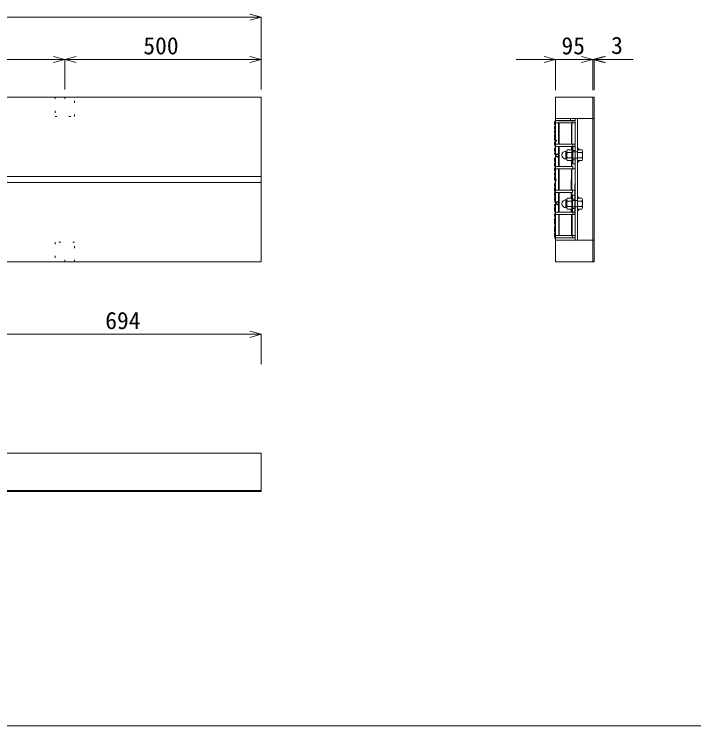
# Model space of a CAD drawing. Units: millimetres, scale not verified. Extents: x 234 to 5784, y 107 to 4112.
# Drawn here: x 2117 to 3848, y 107 to 1920 of the extents above; entities that cross this region are included whole.
import ezdxf
from ezdxf.enums import TextEntityAlignment as Align

# ---------------------------------------------------------------- set-up
doc = ezdxf.new("R2010")
doc.units = ezdxf.units.MM
doc.header["$LTSCALE"] = 20
doc.linetypes.add('DOTTED', pattern=[1.75, 0.25, -1.5])
doc.layers.add('0-1', color=7, linetype='Continuous', lineweight=18)
doc.layers.add('0-f', color=7, linetype='Continuous', lineweight=18)
doc.styles.add('ＭＳ ゴシック', font='')
doc.styles.get('ＭＳ ゴシック').set_extended_font_data('MS Gothic')

msp = doc.modelspace()

# ---------------------------------------------------------------- linework, layer by layer
at = {"layer": '0-1'}
for p, q in [((746.31, 1912.73), (2746.31, 1912.73)), ((2746.31, 1912.73), (2717.33, 1920.49)), ((2746.31, 1912.73), (2717.33, 1904.96)), ((2746.31, 1912.73), (2746.31, 1728.66)), ((1246.31, 1805.02), (2246.31, 1805.02)), ((2246.31, 1805.02), (2217.33, 1812.79)), ((2246.31, 1805.02), (2217.33, 1797.26)), ((2246.31, 1805.02), (2275.29, 1812.79)), ((2246.31, 1805.02), (2246.31, 1728.66)), ((2246.31, 1805.02), (2746.31, 1805.02)), ((2246.31, 1805.02), (2275.29, 1797.26)), ((2746.31, 1805.02), (2717.33, 1812.79)), ((2746.31, 1805.02), (2717.33, 1797.26)), ((2746.31, 1805.02), (2746.31, 1728.66)), ((3496.31, 1805.02), (3396.31, 1805.02)), ((3496.31, 1805.02), (3467.33, 1812.79)), ((3496.31, 1805.02), (3467.33, 1797.26)), ((3591.31, 1805.02), (3491.31, 1805.02)), ((3496.31, 1805.02), (3591.31, 1805.02)), ((3496.31, 1805.02), (3496.31, 1727)), ((3591.31, 1805.02), (3562.33, 1812.79)), ((3591.31, 1805.02), (3562.33, 1797.26)), ((3591.31, 1805.02), (3620.29, 1812.79)), ((3591.31, 1805.02), (3691.31, 1805.02)), ((3591.31, 1805.02), (3620.29, 1797.26)), ((3591.31, 1805.02), (3591.31, 1727)), ((3591.31, 1805.02), (3594.31, 1805.02)), ((3594.31, 1805.02), (3623.29, 1812.79)), ((3594.31, 1805.02), (3694.31, 1805.02)), ((3594.31, 1805.02), (3623.29, 1797.26)), ((3594.31, 1805.02), (3594.31, 1727)), ((2746.31, 1709.58), (746.31, 1709.58)), ((2746.31, 1289.58), (2746.31, 1709.58)), ((3496.31, 1289.58), (3496.31, 1709.58)), ((3594.31, 1709.58), (3496.31, 1709.58)), ((3496.31, 1709.58), (3496.31, 1289.58)), ((3591.31, 1289.58), (3591.31, 1709.58)), ((3594.31, 1289.58), (3594.31, 1709.58)), ((3496.31, 1650.11), (3495.11, 1650.11)), ((3495.11, 1650.11), (3495.11, 1645.13)), ((3496.31, 1654.58), (3496.31, 1344.58)), ((3496.31, 1654.58), (3546.31, 1654.58)), ((3496.31, 1654.58), (3552.05, 1654.58)), ((3496.31, 1654.58), (3534.13, 1654.58)), ((3496.31, 1654.58), (3496.31, 1650.11)), ((3496.31, 1650.11), (3546.08, 1650.11)), ((3496.31, 1650.11), (3534.13, 1650.11)), ((3496.31, 1650.11), (3540.11, 1650.11)), ((3496.31, 1650.11), (3496.31, 1644.13)), ((3540.11, 1654.58), (3520.2, 1654.58)), ((3534.13, 1654.58), (3534.13, 1650.11)), ((3540.11, 1650.11), (3540.11, 1644.13)), ((3546.08, 1636.42), (3546.08, 1654.58)), ((3546.31, 1344.58), (3546.31, 1654.58)), ((3552.05, 1654.58), (3552.05, 1626.46)), ((3552.05, 1654.58), (3594.31, 1654.58)), ((3495.11, 1646.12), (3493.82, 1646.12)), ((3493.82, 1646.12), (3493.82, 1639.16)), ((3493.82, 1639.16), (3495.11, 1639.16)), ((3495.11, 1634.18), (3493.82, 1634.18)), ((3493.82, 1634.18), (3493.82, 1628.21)), ((3495.11, 1639.16), (3495.11, 1634.18)), ((3496.31, 1354.08), (3496.31, 1645.08)), ((3496.31, 1644.13), (3546.08, 1644.13)), ((3496.31, 1644.13), (3540.11, 1644.13)), ((3496.31, 1640.15), (3496.31, 1567.48)), ((3542.1, 1648.61), (3502.28, 1648.61)), ((3504.27, 1644.13), (3504.27, 1589.38)), ((3505.76, 1644.13), (3505.76, 1589.38)), ((3536.62, 1644.13), (3536.62, 1589.38)), ((3538.12, 1644.13), (3538.12, 1589.38)), ((3493.37, 1625.11), (3493.37, 1618.14)), ((3494.67, 1625.11), (3493.37, 1625.11)), ((3493.37, 1618.14), (3494.67, 1618.14)), ((3493.82, 1628.21), (3495.11, 1628.21)), ((3494.67, 1618.14), (3494.67, 1613.16)), ((3495.11, 1628.21), (3496.31, 1628.21)), ((3552.05, 1626.46), (3552.05, 1580.27)), ((3493.37, 1613.16), (3493.37, 1607.19)), ((3494.67, 1613.16), (3493.37, 1613.16)), ((3493.37, 1607.19), (3494.67, 1607.19)), ((3493.82, 1599.34), (3493.82, 1605.31)), ((3493.82, 1605.31), (3495.11, 1605.31)), ((3495.11, 1599.34), (3493.82, 1599.34)), ((3494.67, 1607.19), (3495.86, 1607.19)), ((3495.11, 1605.31), (3496.31, 1605.31)), ((3495.11, 1594.36), (3495.11, 1599.34)), ((3499.69, 1599.58), (3496.69, 1596.39)), ((3504.27, 1589.38), (3504.27, 1605.31)), ((3505.76, 1589.38), (3505.76, 1605.31)), ((3536.62, 1589.38), (3536.62, 1605.31)), ((3538.12, 1589.38), (3538.12, 1605.31)), ((3493.82, 1587.39), (3493.82, 1594.36)), ((3493.82, 1594.36), (3495.11, 1594.36)), ((3495.11, 1587.39), (3493.82, 1587.39)), ((3493.82, 1582.41), (3495.11, 1582.41)), ((3495.11, 1578.43), (3493.82, 1578.43)), ((3493.82, 1578.43), (3493.82, 1571.46)), ((3495.11, 1582.41), (3495.11, 1587.39)), ((3496.31, 1589.38), (3546.08, 1589.38)), ((3496.31, 1583.41), (3496.31, 1589.38)), ((3496.31, 1589.38), (3540.11, 1589.38)), ((3496.31, 1583.41), (3540.11, 1583.41)), ((3504.27, 1583.41), (3504.27, 1532.64)), ((3505.76, 1583.41), (3505.76, 1532.64)), ((3536.62, 1583.41), (3536.62, 1575.45)), ((3537.82, 1580.42), (3537.82, 1542.6)), ((3540.11, 1580.42), (3537.82, 1580.42)), ((3537.82, 1580.42), (3537.82, 1561.51)), ((3538.12, 1583.41), (3538.12, 1575.45)), ((3540.11, 1583.41), (3540.11, 1589.38)), ((3546.08, 1583.41), (3540.11, 1583.41)), ((3540.11, 1583.41), (3540.11, 1573.45)), ((3540.11, 1542.6), (3540.11, 1580.42)), ((3546.08, 1583.41), (3546.08, 1510.74)), ((3546.08, 1583.41), (3546.08, 1573.45)), ((3552.05, 1580.27), (3557.03, 1575.3)), ((3552.05, 1580.07), (3556.83, 1575.3)), ((3552.05, 1579.88), (3556.63, 1575.3)), ((3552.05, 1579.68), (3556.43, 1575.3)), ((3552.05, 1579.48), (3556.23, 1575.3)), ((3552.05, 1579.28), (3556.03, 1575.3)), ((3552.05, 1579.08), (3555.83, 1575.3)), ((3552.05, 1578.88), (3555.64, 1575.3)), ((3552.05, 1578.68), (3555.44, 1575.3)), ((3552.05, 1578.48), (3555.24, 1575.3)), ((3552.05, 1578.28), (3555.04, 1575.3)), ((3552.05, 1578.08), (3554.84, 1575.3)), ((3552.05, 1577.88), (3554.64, 1575.3)), ((3552.05, 1577.69), (3554.44, 1575.3)), ((3552.05, 1577.49), (3554.24, 1575.3)), ((3493.82, 1571.46), (3495.11, 1571.46)), ((3495.11, 1566.49), (3493.82, 1566.49)), ((3493.82, 1566.49), (3493.82, 1563.5)), ((3493.82, 1563.5), (3495.11, 1563.5)), ((3495.11, 1571.46), (3495.11, 1566.49)), ((3495.11, 1563.5), (3496.31, 1563.5)), ((3496.31, 1560.51), (3500.53, 1564.74)), ((3500.53, 1556.29), (3496.31, 1560.51)), ((3500.53, 1564.74), (3504.75, 1560.51)), ((3504.75, 1560.51), (3500.53, 1556.29)), ((3524.88, 1571.85), (3522.89, 1571.85)), ((3522.89, 1571.85), (3522.89, 1551.17)), ((3526.07, 1575.3), (3524.88, 1571.85)), ((3524.88, 1571.85), (3526.07, 1568.4)), ((3524.88, 1551.17), (3524.88, 1571.85)), ((3526.07, 1568.4), (3524.88, 1561.51)), ((3524.88, 1561.51), (3526.07, 1554.62)), ((3537.82, 1575.3), (3526.07, 1575.3)), ((3537.82, 1568.4), (3526.07, 1568.4)), ((3537.82, 1561.51), (3537.82, 1575.3)), ((3537.82, 1561.51), (3537.82, 1568.4)), ((3537.82, 1547.72), (3537.82, 1561.51)), ((3546.08, 1573.45), (3540.11, 1573.45)), ((3552.05, 1569.47), (3540.11, 1569.47)), ((3540.11, 1569.47), (3540.11, 1553.55)), ((3546.08, 1569.72), (3552.05, 1569.72)), ((3552.05, 1577.29), (3554.04, 1575.3)), ((3552.05, 1577.09), (3553.84, 1575.3)), ((3552.05, 1576.89), (3553.64, 1575.3)), ((3552.05, 1576.69), (3553.45, 1575.3)), ((3552.05, 1576.49), (3553.25, 1575.3)), ((3552.05, 1576.29), (3553.05, 1575.3)), ((3552.05, 1576.09), (3552.85, 1575.3)), ((3552.05, 1575.89), (3552.65, 1575.3)), ((3552.05, 1575.69), (3552.45, 1575.3)), ((3552.05, 1575.5), (3552.25, 1575.3)), ((3552.05, 1561.51), (3552.05, 1575.3)), ((3552.05, 1575.3), (3563.8, 1575.3)), ((3552.05, 1569.47), (3552.05, 1553.55)), ((3552.05, 1561.51), (3552.05, 1568.4)), ((3552.05, 1568.4), (3563.8, 1568.4)), ((3552.05, 1547.72), (3552.05, 1561.51)), ((3563.8, 1575.3), (3564.99, 1571.85)), ((3564.99, 1571.85), (3563.8, 1568.4)), ((3563.8, 1568.4), (3564.99, 1561.51)), ((3564.99, 1561.51), (3563.8, 1554.62)), ((3564.99, 1551.17), (3564.99, 1571.85)), ((3495.11, 1552.55), (3493.82, 1552.55)), ((3493.82, 1552.55), (3493.82, 1545.58)), ((3493.82, 1545.58), (3495.11, 1545.58)), ((3496.31, 1557.53), (3495.11, 1557.53)), ((3495.11, 1557.53), (3495.11, 1552.55)), ((3495.11, 1545.58), (3495.11, 1540.6)), ((3522.89, 1551.17), (3524.88, 1551.17)), ((3526.07, 1554.62), (3524.88, 1551.17)), ((3524.88, 1551.17), (3526.07, 1547.72)), ((3526.07, 1554.62), (3537.82, 1554.62)), ((3526.07, 1547.72), (3537.82, 1547.72)), ((3536.62, 1547.57), (3536.62, 1532.64)), ((3537.82, 1542.6), (3540.11, 1542.6)), ((3538.12, 1547.57), (3538.12, 1532.64)), ((3552.05, 1553.55), (3540.11, 1553.55)), ((3546.08, 1549.56), (3540.11, 1549.56)), ((3540.11, 1549.56), (3540.11, 1539.61)), ((3546.08, 1544.09), (3546.08, 1553.3)), ((3552.05, 1553.3), (3546.08, 1553.3)), ((3546.08, 1549.56), (3546.08, 1539.61)), ((3563.8, 1554.62), (3552.05, 1554.62)), ((3552.05, 1553.3), (3552.05, 1538.12)), ((3563.8, 1547.72), (3552.05, 1547.72)), ((3552.05, 1547.52), (3552.25, 1547.72)), ((3552.05, 1547.32), (3552.45, 1547.72)), ((3552.05, 1547.13), (3552.65, 1547.72)), ((3552.05, 1546.93), (3552.85, 1547.72)), ((3552.05, 1546.73), (3553.05, 1547.72)), ((3552.05, 1546.53), (3553.25, 1547.72)), ((3552.05, 1546.33), (3553.45, 1547.72)), ((3552.05, 1546.13), (3553.64, 1547.72)), ((3552.05, 1545.93), (3553.84, 1547.72)), ((3552.05, 1545.73), (3554.04, 1547.72)), ((3552.05, 1545.53), (3554.24, 1547.72)), ((3552.05, 1545.33), (3554.44, 1547.72)), ((3552.05, 1545.13), (3554.64, 1547.72)), ((3552.05, 1544.94), (3554.84, 1547.72)), ((3552.05, 1544.74), (3555.04, 1547.72)), ((3552.05, 1544.54), (3555.24, 1547.72)), ((3552.05, 1544.34), (3555.44, 1547.72)), ((3552.05, 1544.14), (3555.64, 1547.72)), ((3552.05, 1543.94), (3555.83, 1547.72)), ((3552.05, 1543.74), (3556.03, 1547.72)), ((3552.05, 1543.54), (3556.23, 1547.72)), ((3552.05, 1543.34), (3556.43, 1547.72)), ((3552.05, 1543.14), (3556.63, 1547.72)), ((3552.05, 1542.94), (3556.83, 1547.72)), ((3552.05, 1542.75), (3557.03, 1547.72)), ((3563.8, 1554.62), (3564.99, 1551.17)), ((3564.99, 1551.17), (3563.8, 1547.72)), ((3495.11, 1540.6), (3493.82, 1540.6)), ((3493.82, 1540.6), (3493.82, 1533.64)), ((3493.82, 1533.64), (3495.11, 1533.64)), ((3495.11, 1528.66), (3493.82, 1528.66)), ((3493.82, 1528.66), (3493.82, 1521.69)), ((3495.11, 1533.64), (3495.11, 1528.66)), ((3496.31, 1532.64), (3540.11, 1532.64)), ((3496.31, 1532.64), (3496.31, 1526.67)), ((3496.31, 1526.67), (3546.08, 1526.67)), ((3496.31, 1526.67), (3540.11, 1526.67)), ((3504.27, 1526.67), (3504.27, 1510.74)), ((3505.76, 1526.67), (3505.76, 1510.74)), ((3536.62, 1526.67), (3536.62, 1510.74)), ((3538.12, 1526.67), (3538.12, 1510.74)), ((3546.08, 1539.61), (3540.11, 1539.61)), ((3540.11, 1532.64), (3540.11, 1526.67)), ((3552.05, 1538.12), (3551.86, 1461.05)), ((2746.31, 1507.08), (2058.81, 1507.08)), ((3493.82, 1521.69), (3495.11, 1521.69)), ((3495.11, 1516.71), (3493.82, 1516.71)), ((3493.82, 1516.71), (3493.82, 1510.74)), ((3493.82, 1510.74), (3495.11, 1510.74)), ((3493.82, 1510.74), (3495.11, 1510.74)), ((3495.11, 1505.76), (3493.82, 1505.76)), ((3493.82, 1505.76), (3493.82, 1498.8)), ((3495.11, 1521.69), (3495.11, 1516.71)), ((3495.11, 1510.74), (3496.31, 1510.74)), ((3495.11, 1510.74), (3495.11, 1505.76)), ((3504.27, 1510.74), (3504.08, 1488.43)), ((3505.57, 1488.43), (3505.76, 1510.74)), ((3536.62, 1510.74), (3536.43, 1488.43)), ((3537.93, 1488.43), (3538.12, 1510.74)), ((2746.31, 1492.08), (2058.81, 1492.08)), ((3493.63, 1482.45), (3493.63, 1488.43)), ((3493.63, 1488.43), (3495.11, 1488.43)), ((3493.82, 1498.8), (3495.11, 1498.8)), ((3494.92, 1488.43), (3495.11, 1488.43)), ((3495.11, 1498.8), (3495.11, 1488.43)), ((3498.6, 1497.67), (3495.24, 1500.47)), ((3496.12, 1415.76), (3496.12, 1488.43)), ((3504.08, 1472.5), (3504.08, 1488.43)), ((3505.57, 1472.5), (3505.57, 1488.43)), ((3536.43, 1472.5), (3536.43, 1488.43)), ((3537.93, 1472.5), (3537.93, 1488.43)), ((3545.89, 1415.76), (3545.89, 1488.43)), ((3494.92, 1482.46), (3493.63, 1482.45)), ((3493.63, 1470.51), (3493.63, 1477.48)), ((3493.63, 1477.48), (3494.92, 1477.48)), ((3494.92, 1470.51), (3493.63, 1470.51)), ((3494.92, 1477.48), (3494.92, 1482.46)), ((3494.92, 1465.53), (3494.92, 1470.51)), ((3496.12, 1472.5), (3545.89, 1472.5)), ((3496.12, 1466.53), (3496.12, 1472.5)), ((3496.12, 1472.5), (3539.92, 1472.5)), ((3539.92, 1466.53), (3539.92, 1472.5)), ((3493.63, 1458.56), (3493.63, 1465.53)), ((3493.63, 1465.53), (3494.92, 1465.53)), ((3494.92, 1458.56), (3493.63, 1458.56)), ((3493.63, 1446.62), (3493.63, 1453.59)), ((3493.63, 1453.59), (3494.92, 1453.59)), ((3494.92, 1453.59), (3494.92, 1458.56)), ((3496.12, 1466.53), (3539.92, 1466.53)), ((3504.08, 1415.76), (3504.08, 1466.53)), ((3505.57, 1415.76), (3505.57, 1466.53)), ((3524.69, 1448), (3525.88, 1451.45)), ((3525.88, 1451.45), (3537.63, 1451.45)), ((3536.43, 1451.6), (3536.43, 1466.53)), ((3537.63, 1418.75), (3537.63, 1456.57)), ((3537.63, 1456.57), (3539.92, 1456.57)), ((3537.63, 1451.45), (3537.63, 1437.66)), ((3537.93, 1451.6), (3537.93, 1466.53)), ((3539.92, 1449.61), (3539.92, 1459.56)), ((3545.89, 1459.56), (3539.92, 1459.56)), ((3539.92, 1456.57), (3539.92, 1418.75)), ((3545.89, 1449.61), (3545.89, 1459.56)), ((3545.89, 1455.08), (3545.89, 1445.87)), ((3551.86, 1445.87), (3551.86, 1461.05)), ((3551.86, 1456.42), (3556.84, 1451.45)), ((3551.86, 1456.23), (3556.64, 1451.45)), ((3551.86, 1456.03), (3556.44, 1451.45)), ((3551.86, 1455.83), (3556.24, 1451.45)), ((3551.86, 1455.63), (3556.04, 1451.45)), ((3551.86, 1455.43), (3555.85, 1451.45)), ((3551.86, 1455.23), (3555.65, 1451.45)), ((3551.86, 1455.03), (3555.45, 1451.45)), ((3551.86, 1454.83), (3555.25, 1451.45)), ((3551.86, 1454.63), (3555.05, 1451.45)), ((3551.86, 1454.43), (3554.85, 1451.45)), ((3551.86, 1454.23), (3554.65, 1451.45)), ((3551.86, 1454.04), (3554.45, 1451.45)), ((3551.86, 1453.84), (3554.25, 1451.45)), ((3551.86, 1453.64), (3554.05, 1451.45)), ((3551.86, 1453.44), (3553.85, 1451.45)), ((3551.86, 1453.24), (3553.66, 1451.45)), ((3551.86, 1453.04), (3553.46, 1451.45)), ((3551.86, 1452.84), (3553.26, 1451.45)), ((3551.86, 1452.64), (3553.06, 1451.45)), ((3551.86, 1452.44), (3552.86, 1451.45)), ((3551.86, 1452.24), (3552.66, 1451.45)), ((3551.86, 1452.04), (3552.46, 1451.45)), ((3551.86, 1451.85), (3552.26, 1451.45)), ((3551.86, 1451.65), (3552.06, 1451.45)), ((3563.61, 1451.45), (3551.86, 1451.45)), ((3551.86, 1451.45), (3551.86, 1437.66)), ((3564.8, 1448), (3563.61, 1451.45)), ((3494.92, 1446.62), (3493.63, 1446.62)), ((3493.63, 1432.68), (3493.63, 1435.67)), ((3493.63, 1435.67), (3494.92, 1435.67)), ((3494.92, 1432.68), (3493.63, 1432.68)), ((3494.92, 1441.64), (3494.92, 1446.62)), ((3496.12, 1441.64), (3494.92, 1441.64)), ((3494.92, 1435.67), (3496.12, 1435.67)), ((3494.92, 1427.71), (3494.92, 1432.68)), ((3500.34, 1442.88), (3496.12, 1438.66)), ((3496.12, 1438.66), (3500.34, 1434.43)), ((3504.56, 1438.66), (3500.34, 1442.88)), ((3500.34, 1434.43), (3504.56, 1438.66)), ((3522.7, 1427.32), (3522.7, 1448)), ((3522.7, 1448), (3524.69, 1448)), ((3525.88, 1444.55), (3524.69, 1448)), ((3524.69, 1448), (3524.69, 1427.32)), ((3524.69, 1437.66), (3525.88, 1444.55)), ((3525.88, 1430.77), (3524.69, 1437.66)), ((3525.88, 1444.55), (3537.63, 1444.55)), ((3537.63, 1418.75), (3537.63, 1437.66)), ((3537.63, 1437.66), (3537.63, 1423.87)), ((3537.63, 1437.66), (3537.63, 1430.77)), ((3545.89, 1449.61), (3539.92, 1449.61)), ((3539.92, 1429.7), (3539.92, 1445.62)), ((3551.86, 1445.62), (3539.92, 1445.62)), ((3551.86, 1445.87), (3545.89, 1445.87)), ((3551.86, 1429.7), (3551.86, 1445.62)), ((3563.61, 1444.55), (3551.86, 1444.55)), ((3551.86, 1437.66), (3551.86, 1423.87)), ((3551.86, 1437.66), (3551.86, 1430.77)), ((3563.61, 1444.55), (3564.8, 1448)), ((3564.8, 1437.66), (3563.61, 1444.55)), ((3563.61, 1430.77), (3564.8, 1437.66)), ((3564.8, 1448), (3564.8, 1427.32)), ((3493.63, 1420.74), (3493.63, 1427.71)), ((3493.63, 1427.71), (3494.92, 1427.71)), ((3494.92, 1420.74), (3493.63, 1420.74)), ((3494.92, 1415.76), (3494.92, 1420.74)), ((3496.12, 1415.76), (3494.92, 1415.76)), ((3496.12, 1415.76), (3545.89, 1415.76)), ((3496.12, 1411.28), (3496.12, 1415.76)), ((3496.12, 1415.76), (3533.95, 1415.76)), ((3496.5, 1415.76), (3540.3, 1415.76)), ((3496.5, 1415.76), (3496.5, 1409.79)), ((3524.69, 1427.32), (3522.7, 1427.32)), ((3524.69, 1427.32), (3525.88, 1430.77)), ((3525.88, 1423.87), (3524.69, 1427.32)), ((3537.63, 1430.77), (3525.88, 1430.77)), ((3537.63, 1423.87), (3525.88, 1423.87)), ((3536.43, 1415.76), (3536.43, 1423.72)), ((3539.92, 1418.75), (3537.63, 1418.75)), ((3537.93, 1415.76), (3537.93, 1423.72)), ((3551.86, 1429.7), (3539.92, 1429.7)), ((3539.92, 1415.76), (3539.92, 1425.71)), ((3545.89, 1425.71), (3539.92, 1425.71)), ((3545.89, 1415.76), (3539.92, 1415.76)), ((3540.3, 1415.76), (3540.3, 1409.79)), ((3545.89, 1429.45), (3545.89, 1411.28)), ((3545.89, 1429.45), (3551.86, 1429.45)), ((3545.89, 1415.76), (3545.89, 1425.71)), ((3551.86, 1430.77), (3563.61, 1430.77)), ((3551.86, 1423.87), (3563.61, 1423.87)), ((3551.86, 1423.67), (3552.06, 1423.87)), ((3551.86, 1423.47), (3552.26, 1423.87)), ((3551.86, 1423.28), (3552.46, 1423.87)), ((3551.86, 1423.08), (3552.66, 1423.87)), ((3551.86, 1422.88), (3552.86, 1423.87)), ((3551.86, 1422.68), (3553.06, 1423.87)), ((3551.86, 1422.48), (3553.26, 1423.87)), ((3551.86, 1422.28), (3553.46, 1423.87)), ((3551.86, 1422.08), (3553.66, 1423.87)), ((3551.86, 1421.88), (3553.85, 1423.87)), ((3551.86, 1421.68), (3554.05, 1423.87)), ((3551.86, 1421.48), (3554.25, 1423.87)), ((3551.86, 1421.28), (3554.45, 1423.87)), ((3551.86, 1421.09), (3554.65, 1423.87)), ((3551.86, 1420.89), (3554.85, 1423.87)), ((3551.86, 1420.69), (3555.05, 1423.87)), ((3551.86, 1420.49), (3555.25, 1423.87)), ((3551.86, 1420.29), (3555.45, 1423.87)), ((3551.86, 1420.09), (3555.65, 1423.87)), ((3551.86, 1419.89), (3555.85, 1423.87)), ((3551.86, 1419.69), (3556.04, 1423.87)), ((3551.86, 1419.49), (3556.24, 1423.87)), ((3551.86, 1419.29), (3556.44, 1423.87)), ((3551.86, 1419.09), (3556.64, 1423.87)), ((3551.86, 1418.9), (3556.84, 1423.87)), ((3551.86, 1419.09), (3552.05, 1372.71)), ((3564.8, 1427.32), (3563.61, 1430.77)), ((3563.61, 1423.87), (3564.8, 1427.32)), ((3495.3, 1411.78), (3494.01, 1411.78)), ((3494.01, 1411.78), (3494.01, 1404.81)), ((3494.01, 1404.81), (3495.3, 1404.81)), ((3495.3, 1399.83), (3494.01, 1399.83)), ((3494.01, 1399.83), (3494.01, 1393.86)), ((3495.3, 1404.81), (3495.3, 1399.83)), ((3496.5, 1409.79), (3546.27, 1409.79)), ((3496.5, 1409.79), (3540.3, 1409.79)), ((3504.46, 1409.79), (3504.46, 1356.56)), ((3505.95, 1409.79), (3505.95, 1356.56)), ((3536.81, 1409.79), (3536.81, 1356.56)), ((3538.31, 1409.79), (3538.31, 1356.56)), ((3493.81, 1392.53), (3493.81, 1385.57)), ((3495.1, 1392.53), (3493.81, 1392.53)), ((3493.81, 1385.57), (3495.1, 1385.57)), ((3493.81, 1380.59), (3493.81, 1374.62)), ((3495.1, 1380.59), (3493.81, 1380.59)), ((3494.01, 1393.86), (3495.3, 1393.86)), ((3495.1, 1385.57), (3495.1, 1380.59)), ((3495.3, 1393.86), (3496.5, 1393.86)), ((3493.63, 1366.51), (3493.63, 1372.48)), ((3493.63, 1372.48), (3494.92, 1372.48)), ((3494.92, 1366.51), (3493.63, 1366.51)), ((3493.63, 1354.57), (3493.63, 1361.53)), ((3493.63, 1361.53), (3494.92, 1361.53)), ((3493.81, 1374.62), (3495.1, 1374.62)), ((3494.92, 1372.48), (3496.12, 1372.48)), ((3494.92, 1361.53), (3494.92, 1366.51)), ((3495.1, 1374.62), (3496.3, 1374.62)), ((3552.05, 1344.58), (3552.05, 1372.71)), ((3494.92, 1354.57), (3493.63, 1354.57)), ((3493.63, 1349.59), (3494.92, 1349.59)), ((3494.92, 1349.59), (3494.92, 1354.57)), ((3496.12, 1356.56), (3545.89, 1356.56)), ((3496.12, 1350.58), (3496.12, 1356.56)), ((3496.12, 1356.56), (3539.92, 1356.56)), ((3496.12, 1350.58), (3539.92, 1350.58)), ((3496.31, 1350.58), (3546.31, 1350.58)), ((3496.31, 1344.58), (3546.31, 1344.58)), ((3496.31, 1344.58), (3552.05, 1344.58)), ((3540.11, 1344.58), (3520.2, 1344.58)), ((3539.92, 1350.58), (3539.92, 1356.56)), ((3552.05, 1344.58), (3594.31, 1344.58)), ((746.31, 1289.58), (2416.28, 1289.58)), ((2416.28, 1289.58), (2746.31, 1289.58)), ((3496.31, 1289.58), (3594.31, 1289.58)), ((2746.31, 1104.87), (2717.33, 1112.64)), ((2052.26, 1104.87), (2746.31, 1104.87)), ((2746.31, 1104.87), (2717.33, 1097.11)), ((2746.31, 1104.87), (2746.31, 1028.51)), ((746.31, 801.94), (2746.31, 801.94)), ((2746.31, 801.94), (2746.31, 703.94)), ((746.31, 706.94), (2746.31, 706.94)), ((746.31, 703.94), (2746.31, 703.94))]:
    msp.add_line(p, q, dxfattribs=at)
at = {"layer": '0-1', "linetype": 'DOTTED'}
for p, q in [((2271.31, 1709.58), (2221.31, 1709.58)), ((2221.31, 1709.58), (2221.31, 1659.58)), ((2246.31, 1709.58), (2246.31, 1697.85)), ((2271.31, 1659.58), (2271.31, 1709.58)), ((2221.31, 1659.58), (2271.31, 1659.58)), ((2271.31, 1339.58), (2221.31, 1339.58)), ((2221.31, 1339.58), (2221.31, 1289.58)), ((2271.31, 1289.58), (2271.31, 1339.58)), ((2221.31, 1289.58), (2271.31, 1289.58)), ((2246.31, 1289.58), (2246.31, 1301.32))]:
    msp.add_line(p, q, dxfattribs=at)
at = {"layer": '0-1'}
for centre, radius, start, end in [((3540.11, 1663.54), 8.96, 270.00039, 285.00039), ((3522.89, 1561.51), 10.2, 90.00039, 270.00039), ((3522.7, 1437.66), 10.2, 90.00039, 270.00039), ((3540.11, 1335.63), 8.96, 75.00039, 90.00039)]:
    msp.add_arc(centre, radius, start, end, dxfattribs=at)
at = {"layer": '0-f'}
msp.add_line((233.7, 107.38), (5783.7, 107.38), dxfattribs=at)

# ---------------------------------------------------------------- texts
at = {"layer": '0-1', "style": 'ＭＳ ゴシック'}
for s, p in [('500', (2446.31, 1805.02)), ('95', (3511.31, 1805.02)), ('3', (3637.9, 1805.96)), ('694', (2349.28, 1104.87))]:
    msp.add_text(s, height=43.99, dxfattribs=at).set_placement(p, align=Align.BOTTOM_LEFT)

doc.saveas('drawing.dxf')
